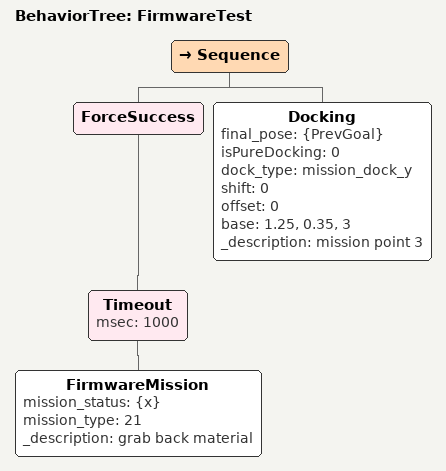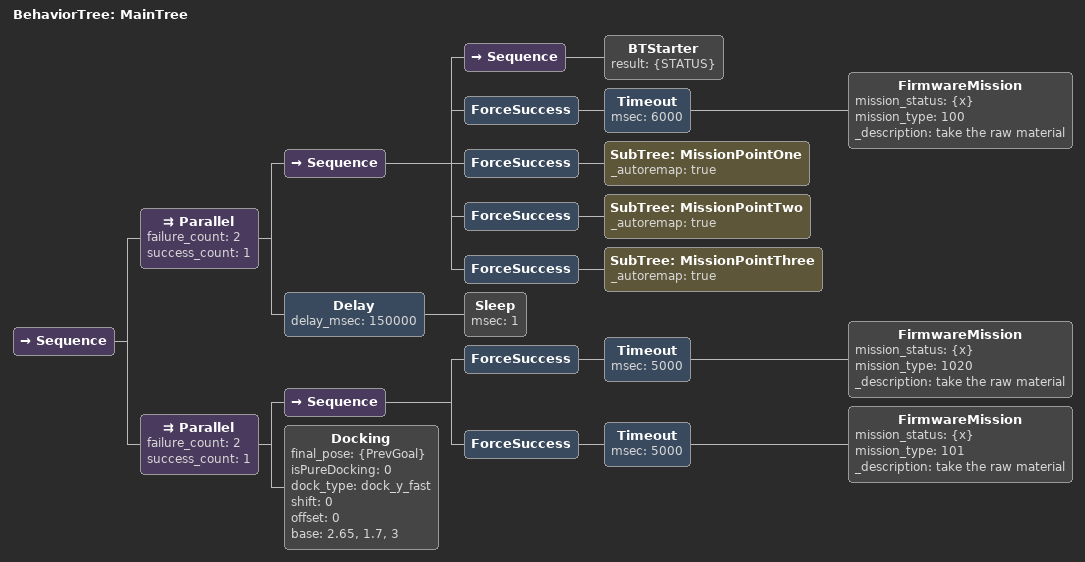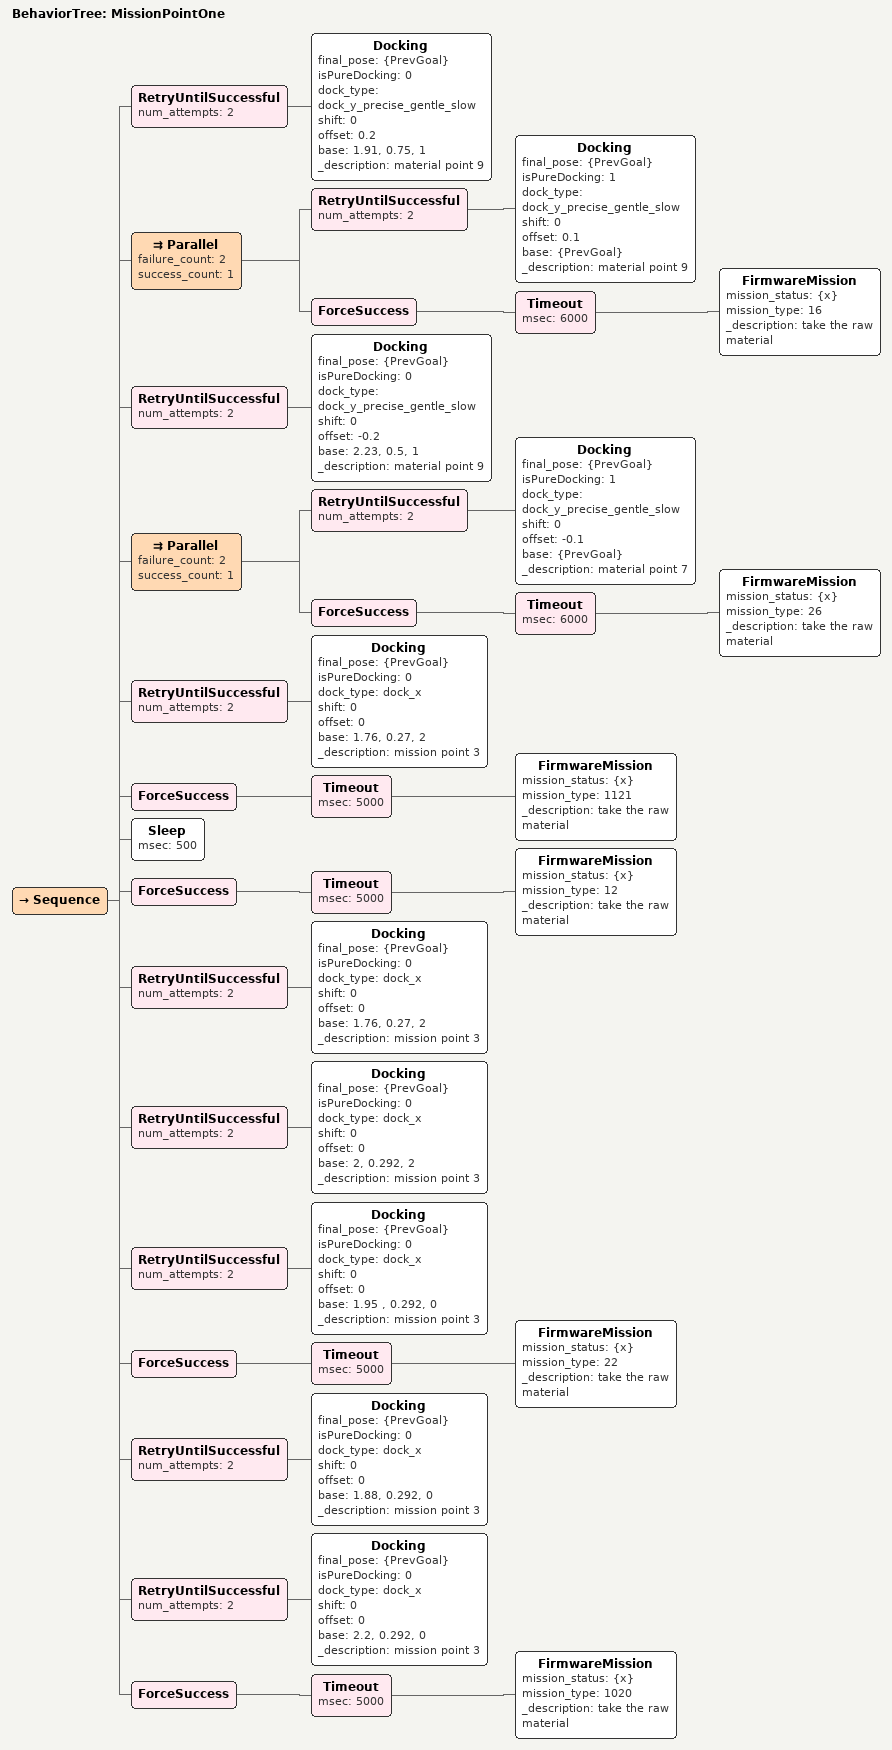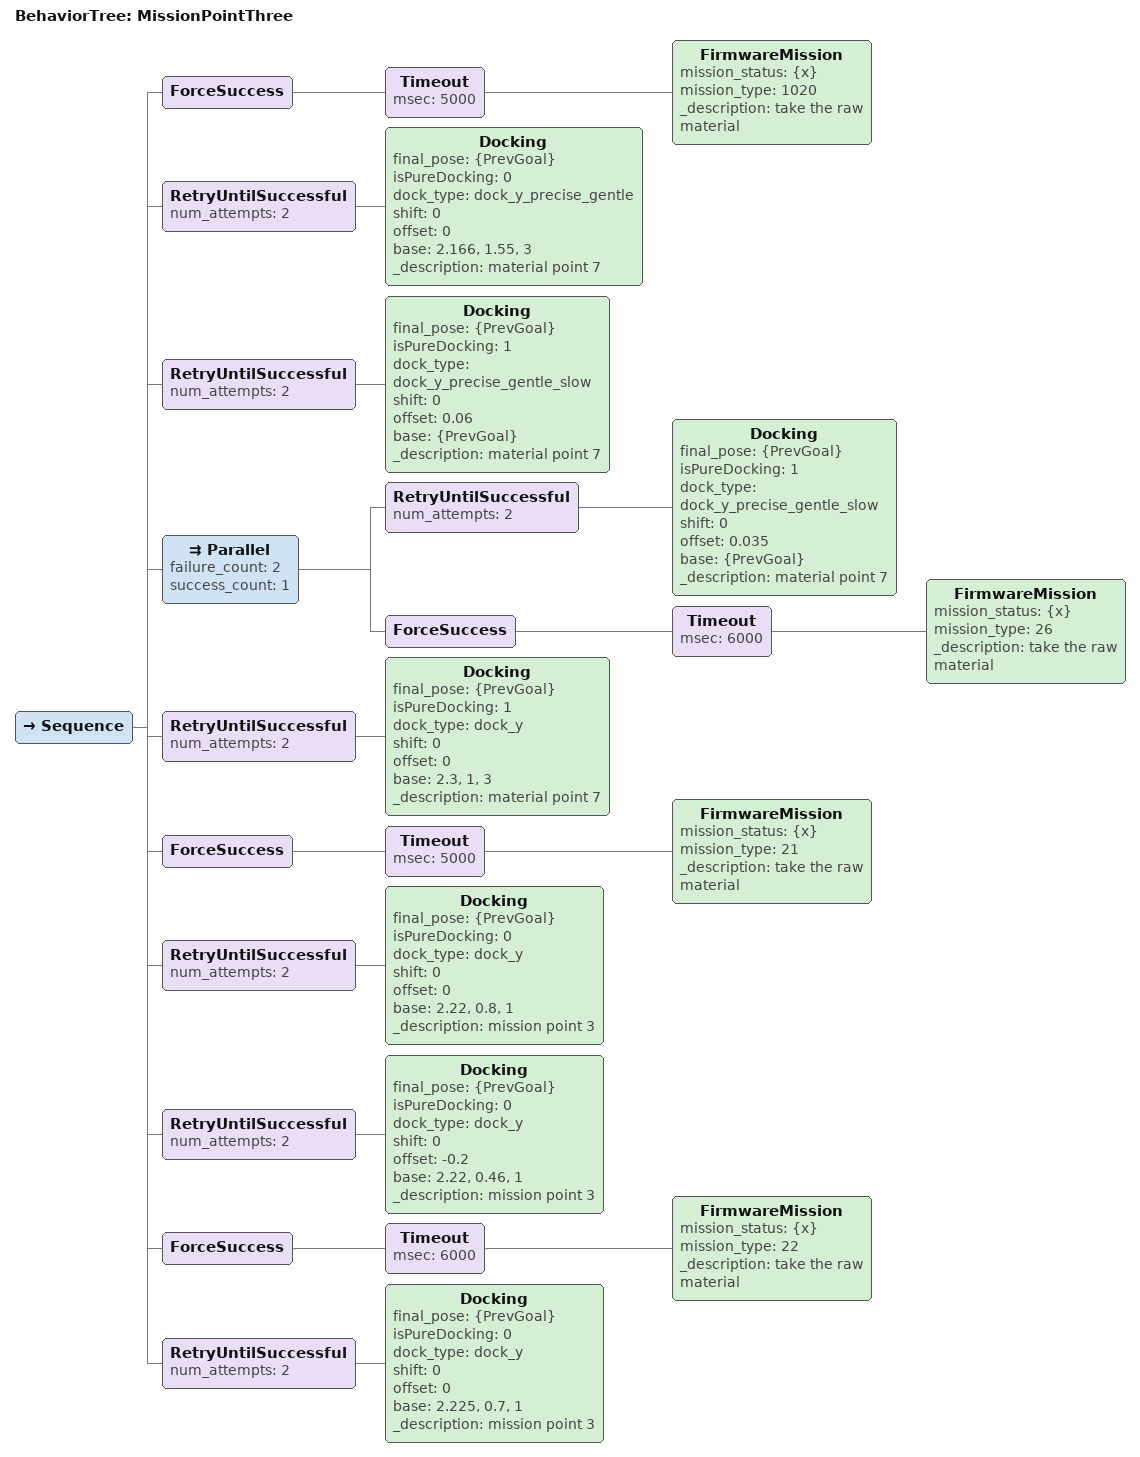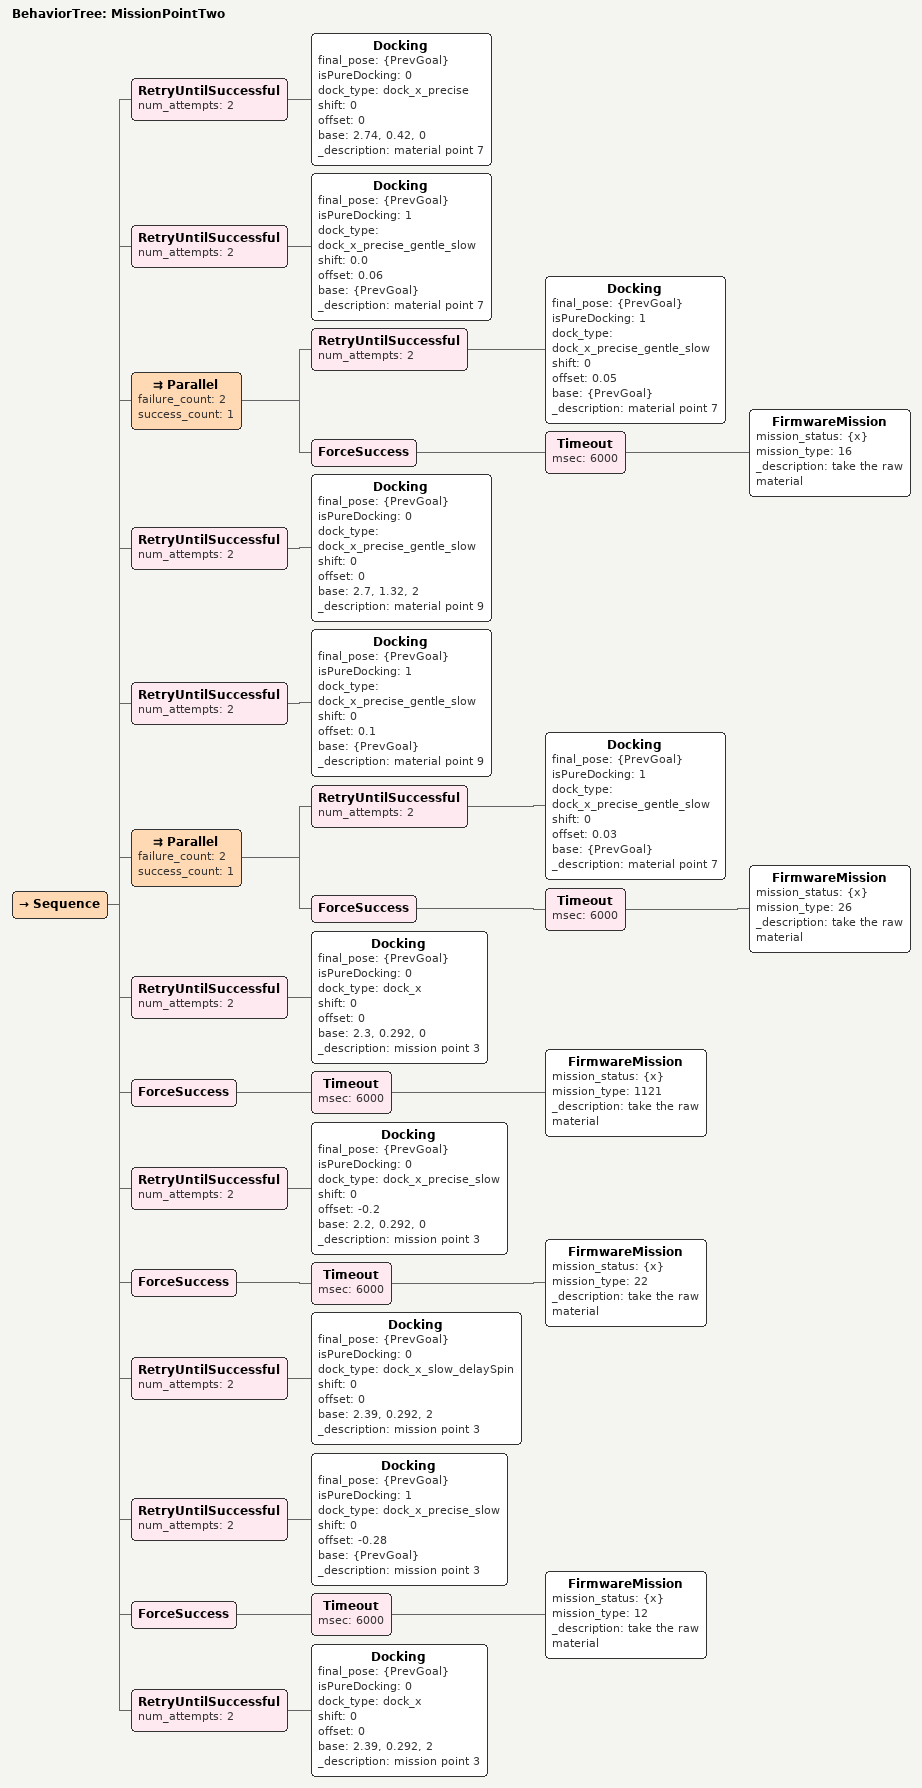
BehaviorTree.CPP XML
<?xml version="1.0" encoding="UTF-8"?>
<root BTCPP_format="4">
  <BehaviorTree ID="FirmwareTest">
    <Sequence>
      <ForceSuccess>
        <Timeout msec="1000">
          <FirmwareMission mission_status="{x}"
                           mission_type="21"
                           _description="grab back material"/>
        </Timeout>
      </ForceSuccess>
      <Docking final_pose="{PrevGoal}"
               isPureDocking="0"
               dock_type="mission_dock_y"
               shift="0"
               offset="0"
               base="1.25, 0.35, 3"
               _description="mission point 3"/>
    </Sequence>
  </BehaviorTree>

  <BehaviorTree ID="MainTree">
    <Sequence>
      <Parallel failure_count="2"
                success_count="1">
        <Sequence>
          <Sequence>
            <BTStarter result="{STATUS}"/>
          </Sequence>
          <ForceSuccess>
            <Timeout msec="6000">
              <FirmwareMission mission_status="{x}"
                               mission_type="100"
                               _description="take the raw material"/>
            </Timeout>
          </ForceSuccess>
          <ForceSuccess>
            <SubTree ID="MissionPointOne"
                     _autoremap="true"/>
          </ForceSuccess>
          <ForceSuccess>
            <SubTree ID="MissionPointTwo"
                     _autoremap="true"/>
          </ForceSuccess>
          <ForceSuccess>
            <SubTree ID="MissionPointThree"
                     _autoremap="true"/>
          </ForceSuccess>
        </Sequence>
        <Delay delay_msec="150000">
          <Sleep msec="1"/>
        </Delay>
      </Parallel>
      <Parallel failure_count="2"
                success_count="1">
        <Sequence>
          <ForceSuccess>
            <Timeout msec="5000">
              <FirmwareMission mission_status="{x}"
                               mission_type="1020"
                               _description="take the raw material"/>
            </Timeout>
          </ForceSuccess>
          <ForceSuccess>
            <Timeout msec="5000">
              <FirmwareMission mission_status="{x}"
                               mission_type="101"
                               _description="take the raw material"/>
            </Timeout>
          </ForceSuccess>
        </Sequence>
        <Docking final_pose="{PrevGoal}"
                 isPureDocking="0"
                 dock_type="dock_y_fast"
                 shift="0"
                 offset="0"
                 base="2.65, 1.7, 3"/>
      </Parallel>
    </Sequence>
  </BehaviorTree>

  <BehaviorTree ID="MissionPointOne">
    <Sequence>
      <RetryUntilSuccessful num_attempts="2">
        <Docking final_pose="{PrevGoal}"
                 isPureDocking="0"
                 dock_type="dock_y_precise_gentle_slow"
                 shift="0"
                 offset="0.2"
                 base="1.91, 0.75, 1"
                 _description="material point 9"/>
      </RetryUntilSuccessful>
      <Parallel failure_count="2"
                success_count="1">
        <RetryUntilSuccessful num_attempts="2">
          <Docking final_pose="{PrevGoal}"
                   isPureDocking="1"
                   dock_type="dock_y_precise_gentle_slow"
                   shift="0"
                   offset="0.1"
                   base="{PrevGoal}"
                   _description="material point 9"/>
        </RetryUntilSuccessful>
        <ForceSuccess>
          <Timeout msec="6000">
            <FirmwareMission mission_status="{x}"
                             mission_type="16"
                             _description="take the raw material"/>
          </Timeout>
        </ForceSuccess>
      </Parallel>
      <RetryUntilSuccessful num_attempts="2">
        <Docking final_pose="{PrevGoal}"
                 isPureDocking="0"
                 dock_type="dock_y_precise_gentle_slow"
                 shift="0"
                 offset="-0.2"
                 base="2.23, 0.5, 1"
                 _description="material point 9"/>
      </RetryUntilSuccessful>
      <Parallel failure_count="2"
                success_count="1">
        <RetryUntilSuccessful num_attempts="2">
          <Docking final_pose="{PrevGoal}"
                   isPureDocking="1"
                   dock_type="dock_y_precise_gentle_slow"
                   shift="0"
                   offset="-0.1"
                   base="{PrevGoal}"
                   _description="material point 7"/>
        </RetryUntilSuccessful>
        <ForceSuccess>
          <Timeout msec="6000">
            <FirmwareMission mission_status="{x}"
                             mission_type="26"
                             _description="take the raw material"/>
          </Timeout>
        </ForceSuccess>
      </Parallel>
      <RetryUntilSuccessful num_attempts="2">
        <Docking final_pose="{PrevGoal}"
                 isPureDocking="0"
                 dock_type="dock_x"
                 shift="0"
                 offset="0"
                 base="1.76, 0.27, 2"
                 _description="mission point 3"/>
      </RetryUntilSuccessful>
      <ForceSuccess>
        <Timeout msec="5000">
          <FirmwareMission mission_status="{x}"
                           mission_type="1121"
                           _description="take the raw material"/>
        </Timeout>
      </ForceSuccess>
      <Sleep msec="500"/>
      <ForceSuccess>
        <Timeout msec="5000">
          <FirmwareMission mission_status="{x}"
                           mission_type="12"
                           _description="take the raw material"/>
        </Timeout>
      </ForceSuccess>
      <RetryUntilSuccessful num_attempts="2">
        <Docking final_pose="{PrevGoal}"
                 isPureDocking="0"
                 dock_type="dock_x"
                 shift="0"
                 offset="0"
                 base="1.76, 0.27, 2"
                 _description="mission point 3"/>
      </RetryUntilSuccessful>
      <RetryUntilSuccessful num_attempts="2">
        <Docking final_pose="{PrevGoal}"
                 isPureDocking="0"
                 dock_type="dock_x"
                 shift="0"
                 offset="0"
                 base="2, 0.292, 2"
                 _description="mission point 3"/>
      </RetryUntilSuccessful>
      <RetryUntilSuccessful num_attempts="2">
        <Docking final_pose="{PrevGoal}"
                 isPureDocking="0"
                 dock_type="dock_x"
                 shift="0"
                 offset="0"
                 base="1.95 , 0.292, 0"
                 _description="mission point 3"/>
      </RetryUntilSuccessful>
      <ForceSuccess>
        <Timeout msec="5000">
          <FirmwareMission mission_status="{x}"
                           mission_type="22"
                           _description="take the raw material"/>
        </Timeout>
      </ForceSuccess>
      <RetryUntilSuccessful num_attempts="2">
        <Docking final_pose="{PrevGoal}"
                 isPureDocking="0"
                 dock_type="dock_x"
                 shift="0"
                 offset="0"
                 base="1.88, 0.292, 0"
                 _description="mission point 3"/>
      </RetryUntilSuccessful>
      <RetryUntilSuccessful num_attempts="2">
        <Docking final_pose="{PrevGoal}"
                 isPureDocking="0"
                 dock_type="dock_x"
                 shift="0"
                 offset="0"
                 base="2.2, 0.292, 0"
                 _description="mission point 3"/>
      </RetryUntilSuccessful>
      <ForceSuccess>
        <Timeout msec="5000">
          <FirmwareMission mission_status="{x}"
                           mission_type="1020"
                           _description="take the raw material"/>
        </Timeout>
      </ForceSuccess>
    </Sequence>
  </BehaviorTree>

  <BehaviorTree ID="MissionPointThree">
    <Sequence>
      <ForceSuccess>
        <Timeout msec="5000">
          <FirmwareMission mission_status="{x}"
                           mission_type="1020"
                           _description="take the raw material"/>
        </Timeout>
      </ForceSuccess>
      <RetryUntilSuccessful num_attempts="2">
        <Docking final_pose="{PrevGoal}"
                 isPureDocking="0"
                 dock_type="dock_y_precise_gentle"
                 shift="0"
                 offset="0"
                 base="2.166, 1.55, 3"
                 _description="material point 7"/>
      </RetryUntilSuccessful>
      <RetryUntilSuccessful num_attempts="2">
        <Docking final_pose="{PrevGoal}"
                 isPureDocking="1"
                 dock_type="dock_y_precise_gentle_slow"
                 shift="0"
                 offset="0.06"
                 base="{PrevGoal}"
                 _description="material point 7"/>
      </RetryUntilSuccessful>
      <Parallel failure_count="2"
                success_count="1">
        <RetryUntilSuccessful num_attempts="2">
          <Docking final_pose="{PrevGoal}"
                   isPureDocking="1"
                   dock_type="dock_y_precise_gentle_slow"
                   shift="0"
                   offset="0.035"
                   base="{PrevGoal}"
                   _description="material point 7"/>
        </RetryUntilSuccessful>
        <ForceSuccess>
          <Timeout msec="6000">
            <FirmwareMission mission_status="{x}"
                             mission_type="26"
                             _description="take the raw material"/>
          </Timeout>
        </ForceSuccess>
      </Parallel>
      <RetryUntilSuccessful num_attempts="2">
        <Docking final_pose="{PrevGoal}"
                 isPureDocking="1"
                 dock_type="dock_y"
                 shift="0"
                 offset="0"
                 base="2.3, 1, 3"
                 _description="material point 7"/>
      </RetryUntilSuccessful>
      <ForceSuccess>
        <Timeout msec="5000">
          <FirmwareMission mission_status="{x}"
                           mission_type="21"
                           _description="take the raw material"/>
        </Timeout>
      </ForceSuccess>
      <RetryUntilSuccessful num_attempts="2">
        <Docking final_pose="{PrevGoal}"
                 isPureDocking="0"
                 dock_type="dock_y"
                 shift="0"
                 offset="0"
                 base="2.22, 0.8, 1"
                 _description="mission point 3"/>
      </RetryUntilSuccessful>
      <RetryUntilSuccessful num_attempts="2">
        <Docking final_pose="{PrevGoal}"
                 isPureDocking="0"
                 dock_type="dock_y"
                 shift="0"
                 offset="-0.2"
                 base="2.22, 0.46, 1"
                 _description="mission point 3"/>
      </RetryUntilSuccessful>
      <ForceSuccess>
        <Timeout msec="6000">
          <FirmwareMission mission_status="{x}"
                           mission_type="22"
                           _description="take the raw material"/>
        </Timeout>
      </ForceSuccess>
      <RetryUntilSuccessful num_attempts="2">
        <Docking final_pose="{PrevGoal}"
                 isPureDocking="0"
                 dock_type="dock_y"
                 shift="0"
                 offset="0"
                 base="2.225, 0.7, 1"
                 _description="mission point 3"/>
      </RetryUntilSuccessful>
    </Sequence>
  </BehaviorTree>

  <BehaviorTree ID="MissionPointTwo">
    <Sequence>
      <RetryUntilSuccessful num_attempts="2">
        <Docking final_pose="{PrevGoal}"
                 isPureDocking="0"
                 dock_type="dock_x_precise"
                 shift="0"
                 offset="0"
                 base="2.74, 0.42, 0"
                 _description="material point 7"/>
      </RetryUntilSuccessful>
      <RetryUntilSuccessful num_attempts="2">
        <Docking final_pose="{PrevGoal}"
                 isPureDocking="1"
                 dock_type="dock_x_precise_gentle_slow"
                 shift="0.0"
                 offset="0.06"
                 base="{PrevGoal}"
                 _description="material point 7"/>
      </RetryUntilSuccessful>
      <Parallel failure_count="2"
                success_count="1">
        <RetryUntilSuccessful num_attempts="2">
          <Docking final_pose="{PrevGoal}"
                   isPureDocking="1"
                   dock_type="dock_x_precise_gentle_slow"
                   shift="0"
                   offset="0.05"
                   base="{PrevGoal}"
                   _description="material point 7"/>
        </RetryUntilSuccessful>
        <ForceSuccess>
          <Timeout msec="6000">
            <FirmwareMission mission_status="{x}"
                             mission_type="16"
                             _description="take the raw material"/>
          </Timeout>
        </ForceSuccess>
      </Parallel>
      <RetryUntilSuccessful num_attempts="2">
        <Docking final_pose="{PrevGoal}"
                 isPureDocking="0"
                 dock_type="dock_x_precise_gentle_slow"
                 shift="0"
                 offset="0"
                 base="2.7, 1.32, 2"
                 _description="material point 9"/>
      </RetryUntilSuccessful>
      <RetryUntilSuccessful num_attempts="2">
        <Docking final_pose="{PrevGoal}"
                 isPureDocking="1"
                 dock_type="dock_x_precise_gentle_slow"
                 shift="0"
                 offset="0.1"
                 base="{PrevGoal}"
                 _description="material point 9"/>
      </RetryUntilSuccessful>
      <Parallel failure_count="2"
                success_count="1">
        <RetryUntilSuccessful num_attempts="2">
          <Docking final_pose="{PrevGoal}"
                   isPureDocking="1"
                   dock_type="dock_x_precise_gentle_slow"
                   shift="0"
                   offset="0.03"
                   base="{PrevGoal}"
                   _description="material point 7"/>
        </RetryUntilSuccessful>
        <ForceSuccess>
          <Timeout msec="6000">
            <FirmwareMission mission_status="{x}"
                             mission_type="26"
                             _description="take the raw material"/>
          </Timeout>
        </ForceSuccess>
      </Parallel>
      <RetryUntilSuccessful num_attempts="2">
        <Docking final_pose="{PrevGoal}"
                 isPureDocking="0"
                 dock_type="dock_x"
                 shift="0"
                 offset="0"
                 base="2.3, 0.292, 0"
                 _description="mission point 3"/>
      </RetryUntilSuccessful>
      <ForceSuccess>
        <Timeout msec="6000">
          <FirmwareMission mission_status="{x}"
                           mission_type="1121"
                           _description="take the raw material"/>
        </Timeout>
      </ForceSuccess>
      <RetryUntilSuccessful num_attempts="2">
        <Docking final_pose="{PrevGoal}"
                 isPureDocking="0"
                 dock_type="dock_x_precise_slow"
                 shift="0"
                 offset="-0.2"
                 base="2.2, 0.292, 0"
                 _description="mission point 3"/>
      </RetryUntilSuccessful>
      <ForceSuccess>
        <Timeout msec="6000">
          <FirmwareMission mission_status="{x}"
                           mission_type="22"
                           _description="take the raw material"/>
        </Timeout>
      </ForceSuccess>
      <RetryUntilSuccessful num_attempts="2">
        <Docking final_pose="{PrevGoal}"
                 isPureDocking="0"
                 dock_type="dock_x_slow_delaySpin"
                 shift="0"
                 offset="0"
                 base="2.39, 0.292, 2"
                 _description="mission point 3"/>
      </RetryUntilSuccessful>
      <RetryUntilSuccessful num_attempts="2">
        <Docking final_pose="{PrevGoal}"
                 isPureDocking="1"
                 dock_type="dock_x_precise_slow"
                 shift="0"
                 offset="-0.28"
                 base="{PrevGoal}"
                 _description="mission point 3"/>
      </RetryUntilSuccessful>
      <ForceSuccess>
        <Timeout msec="6000">
          <FirmwareMission mission_status="{x}"
                           mission_type="12"
                           _description="take the raw material"/>
        </Timeout>
      </ForceSuccess>
      <RetryUntilSuccessful num_attempts="2">
        <Docking final_pose="{PrevGoal}"
                 isPureDocking="0"
                 dock_type="dock_x"
                 shift="0"
                 offset="0"
                 base="2.39, 0.292, 2"
                 _description="mission point 3"/>
      </RetryUntilSuccessful>
    </Sequence>
  </BehaviorTree>

</root>
